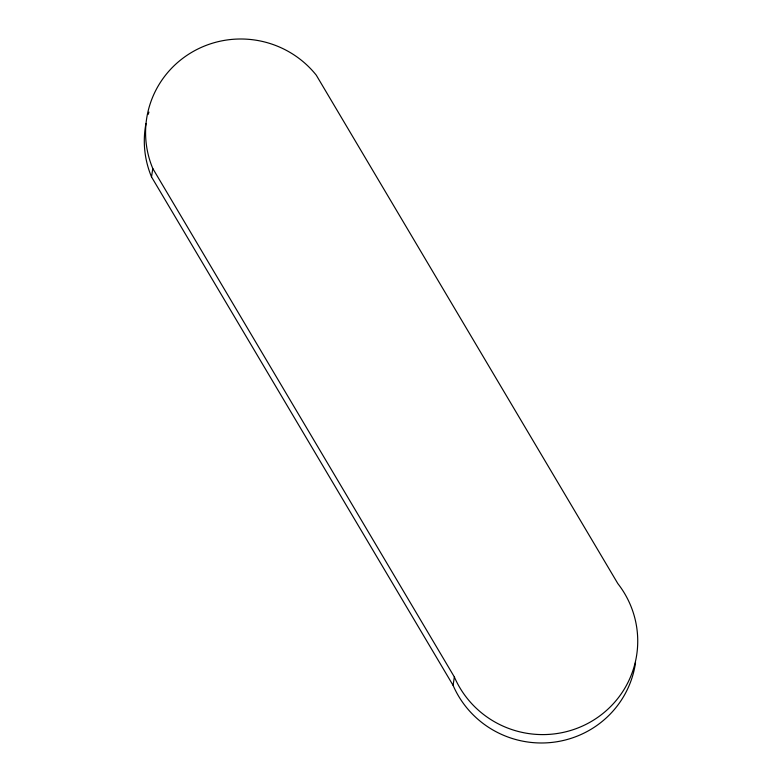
<?xml version="1.0" encoding="UTF-8"?>
<svg xmlns="http://www.w3.org/2000/svg" width="782" height="782" viewBox="0 0 782 782"><rect width="100%" height="100%" fill="white"/><g stroke="black" fill="none" stroke-linecap="round" stroke-linejoin="round"><path stroke-width="1.17" d="M635.522 662.677A95.531 93.928 8.6 0 1 553.402 742.245A95.531 93.928 8.6 0 1 453.081 685.345L151.522 176.918L152.793 168.531A95.668 94.065 8.6 0 1 192.9 51.651A95.668 94.065 8.6 0 1 316.28 75.17L617.839 583.597A95.531 93.928 8.6 0 1 590.478 721.962A95.531 93.928 8.6 0 1 454.352 676.958L152.793 168.531M453.081 685.345L454.352 676.958M151.522 176.918A95.668 94.065 8.6 0 1 145.97 123.546M148.238 114.338A95.668 94.065 8.6 0 1 148.942 112.1"/></g></svg>
